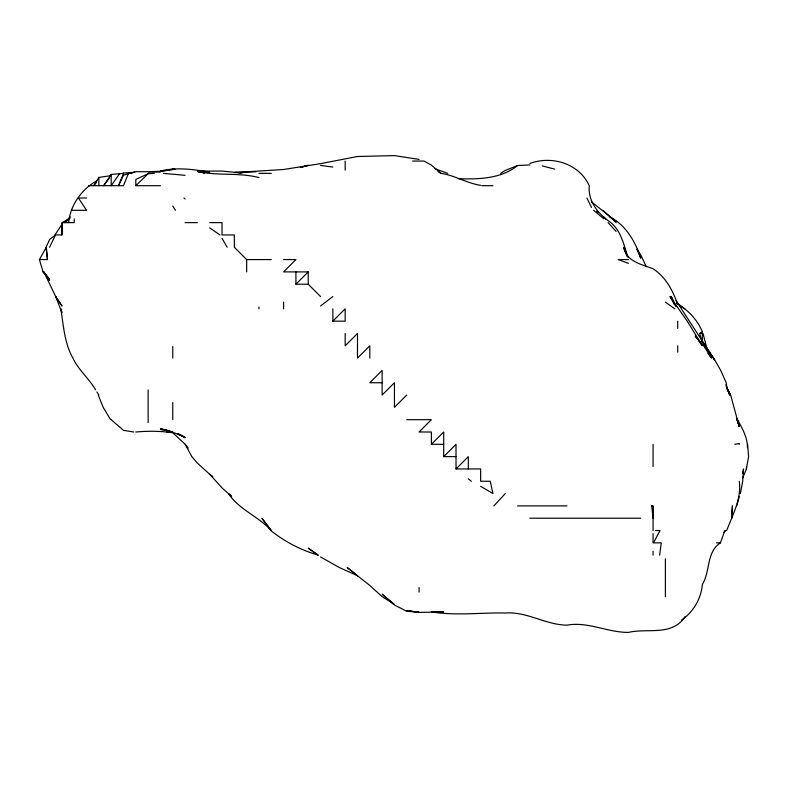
<?xml version="1.0" encoding="UTF-8"?>
<svg xmlns="http://www.w3.org/2000/svg" width="788" height="788" viewBox="0 0 788 788"><rect width="100%" height="100%" fill="white"/><g stroke="black" fill="none" stroke-linecap="round" stroke-linejoin="round"><path stroke-width="1.18" d="M43.084 271.899L43.842 271.899L49.605 280.508L43.35 271.899L49.605 279.198L43.084 271.899L39.4 259.577L47.487 259.577L46.108 247.265L49.605 239.483L55.465 234.952L61.917 234.952L62.173 222.63L70.211 218.069M742.729 477.902L746.384 468.949L746.472 466.703M731.825 518.209L732.436 505.896L731.707 514.85M747.418 447.673C747.595 436.798 741.419 426.968 736.396 417.63M659.664 555.156L661.26 542.843L653.479 542.843L660.039 530.521L655.567 530.521M61.917 234.952L62.173 222.63L74.239 222.63L74.239 218.897M702.335 584.854C701.005 599.018 693.164 612.128 681.482 620.136M742.71 473.421L743.478 468.949L742.71 481.261L740.356 493.574M746.384 468.949L748.6 456.626L747.625 444.314M723.551 532.422L726.96 529.92C732.889 514.19 741.626 498.725 739.272 481.261M68.645 222.63C70.299 205.038 81.657 189.287 96.816 180.777M736.8 505.896L739.272 496.42M702.335 584.538C710.441 571.477 706.186 552.024 720.439 542.843L724.901 530.521M123.499 173.37L118.555 185.692L123.499 175.163L123.499 173.37L111.177 174.453L103.671 185.692L109.138 178.334M49.605 247.265L55.465 234.952M39.4 259.577L46.275 247.265L47.487 259.577M111.177 175.586L98.864 177.428L93.733 185.692L96.668 182.176M54.924 234.952L61.917 224.353M119.776 173.37L111.177 185.692L111.177 174.453M493.899 505.896L505.275 493.574M70.26 216.769L64.705 222.63L68.517 219.901M684.969 616.738C672.105 636.527 647.549 627.888 628.44 632.39C607.656 632.587 588.075 621.308 566.858 625.17C545.542 624.825 527.024 611.389 505.275 613.005C480.641 612.522 456.006 615.92 431.391 611.892L443.703 611.961L419.068 612.404L406.756 610.592L419.068 612.237L406.756 611.271L394.443 604.997M308.226 284.212L295.914 284.212L308.226 271.899L308.226 284.212L320.549 296.524M332.861 321.159L345.174 308.847L345.174 321.159L332.861 321.159L332.861 308.847M406.756 395.054L394.443 407.366L394.443 382.741L382.121 395.054L382.121 370.419L369.808 382.741L382.121 382.741M443.703 444.314L431.391 444.314L443.703 432.001L443.703 456.626L456.016 456.626M443.703 456.626L456.016 444.314L456.016 468.949L480.65 468.949L480.65 481.261L490.225 481.261L492.963 493.574L480.65 486.304M456.016 468.949L468.328 456.626L468.328 468.949M148.124 173.744L135.812 179.437L135.812 185.692L148.124 173.744L154.409 173.37M320.549 306L332.861 296.524M500.675 173.37L505.275 170.415L517.598 165.519L529.91 164.909M517.598 165.519C501.06 178.797 478.552 179.447 458.261 178.689M701.99 341.578L699.606 333.472L702.335 331.738C697.488 319.908 688.367 310.531 677.7 303.735M123.499 175.163L135.812 171.676L160.447 171.764L148.124 171.666L160.447 171.262M529.91 163.431C551.974 155.364 579.101 163.431 589.237 185.692C587.848 201.807 598.456 214.09 610.867 222.63C621.427 231.337 623.791 245.216 628.066 257.459M734.78 444.314L739.272 443.575L739.272 444.314M160.447 171.016C176.748 166.997 193.424 169.39 209.707 172.109L204.102 171.636M567.035 505.896L517.598 505.896M123.499 173.015L134.689 172.326L128.434 173.37L123.499 185.692L88.63 185.692M234.341 172.611L283.601 169.489L320.549 163.658L357.496 156.507L394.443 155.61L419.068 159.403M235.454 172.326L255.607 171.853M412.656 161.057L423.974 161.057L431.391 165.106L441.004 173.37C454.587 175.33 466.92 183.21 480.65 185.357M258.966 173.37L271.289 173.37M135.812 185.692L160.447 185.692M481.754 185.692L492.963 185.692M86.552 198.005L78.436 198.005L86.552 210.317L71.491 210.317M185.072 222.63L197.394 222.63M209.707 222.63L222.019 222.63L222.019 234.952L234.341 234.952L234.341 247.265L246.654 259.577L246.654 271.899M246.654 259.577L271.289 259.577M283.601 259.577L295.914 259.577L283.601 271.899L308.226 271.899M628.44 259.577L618.255 259.577L628.44 263.389M699.606 333.472L702.335 333.472M406.756 419.679L431.391 419.679L419.068 432.001L431.391 432.001L431.391 444.314M135.812 432.001L136.097 432.001C148.292 430.898 160.644 430.938 172.759 432.829L185.072 444.107L191.839 456.626L197.394 463.117L209.707 474.268L222.019 487.87L231.633 496.45M166.78 432.001L169.174 432.001M651.676 505.896L653.065 505.896L653.065 518.209L651.676 505.896L653.065 506.526L653.183 518.209M529.91 518.209L640.752 518.209M716.499 542.843L720.439 542.843M198.507 171.065L222.019 171.094L242.251 172.966M163.421 173.37L185.072 175.32M198.507 171.154L200.743 171.351M235.464 172.454L241.118 172.966M162.683 429.637L160.447 429.381L172.759 432.001L160.447 428.642L172.119 432.001M164.919 429.893L167.164 430.14M320.549 165.45L332.861 167.046M133.793 432.001L123.499 430.346L111.177 419.679M258.966 177.586C238.764 172.306 217.636 176.079 197.394 171.449L204.25 172.887L197.394 171.449M542.223 165.884L554.545 169.075M434.749 168.652L447.771 173.37M318.519 555.156C301.252 550.359 285.414 541.967 271.289 530.994L261.931 518.209L271.289 530.521C258.425 516.347 239.296 509.806 228.422 493.574L230.963 495.731M172.759 432.198L185.072 437.379L177.97 433.617M609.961 217.133C625.859 224.885 635.512 241.955 640.752 258.159L636.881 249.441M177.97 433.725L185.072 437.764L179.94 434.562M320.549 556.919L339.175 567.468L357.496 575.732L369.808 585.454L382.121 596.624L394.443 604.416L382.121 594.103L393.645 604.416M438.118 171.636L441.004 173.37M613.044 219.527L616.117 221.408L591.492 201.895M679.729 305.714L684.802 308.847M317.584 554.516L308.226 548.153L317.741 555.156M209.707 227.89L219.951 234.952M209.707 474.268L212.74 476.366M665.387 302.109L674.794 308.847M602.84 210.317L603.805 211.105M468.328 478.769L471.372 481.261M593.6 210.317L603.805 218.778M183.949 198.005L185.072 198.99M596.565 211.135L598.378 212.77M603.805 211.095L616.117 222.63M676.065 300.642L714.647 359.988L702.335 341.608L702.335 331.738M606.061 219.448L603.805 217.055L605.194 218.916M608.139 222.63L616.117 231.445M695.449 336.131L703.674 345.794L711.534 358.107L707.998 353.369M185.21 444.314L188.174 448.106M695.272 336.318L697.39 339.155M698.798 341.056L702.335 345.794L687.264 321.159L669.977 296.524L674.626 304.739M702.335 341.608L714.647 359.771L720.715 370.419L726.211 382.741L726.96 388.474L730.348 395.054L726.96 387.962L729.649 395.054L725.955 384.642M676.429 302.838L677.7 304.641C673.05 290.782 665.702 276.864 653.065 268.777C641.59 264.364 626.421 261.567 623.613 247.265L626.509 254.061M172.759 206.062L175.478 210.317M637.118 249.185L640.752 254.967L646.337 266.768M95.643 389.922C89.074 378.604 78.554 370.094 72.9 358.107C64.38 342.957 63.483 325.572 60.863 308.847L61.917 312.619L55.682 296.524L43.842 271.899M96.934 391.971L98.864 395.054M110.635 419.679L103.198 407.366L98.234 395.054M222.019 238.281L227.141 247.265M726.96 388.366L730.643 395.054L739.272 426.732L737.075 419.679L739.272 426.032L737.312 420.743M586.922 198.005L591.492 207.402M676.005 306.788L671.278 296.524L674.479 304.365M726.162 386.179L726.96 388.474M624.411 248.387L627.09 256.218L624.48 248.387M703.024 333.472L707.348 350.266M677.7 321.159L677.7 328.419M677.7 345.794L677.7 352.157M665.387 558.85L665.387 596.752M653.065 444.314L653.065 466.535M653.065 518.77L653.065 530.521M653.065 533.693L653.065 542.843M653.065 551.295L653.065 555.156M419.068 587.582L419.068 592.103M369.808 358.107L369.808 345.794L357.496 358.107L357.496 333.472L345.174 345.794L345.174 333.472M345.174 161.057L345.174 170.159M295.914 271.899L295.914 284.212M283.601 302.08L283.601 308.847M258.966 307.005L258.966 308.847M172.759 346.533L172.759 358.107M172.759 402.56L172.759 419.679M148.124 389.961L148.124 422.604M98.864 177.428L98.864 185.692M308.226 165.313L300.395 167.48L308.226 165.313M172.759 169.203L160.447 171.351L174.995 169.302L172.759 169.213M357.496 575.732L347.144 567.468L357.496 575.772M61.917 305.892L55.603 296.524L61.917 305.892"/></g></svg>
